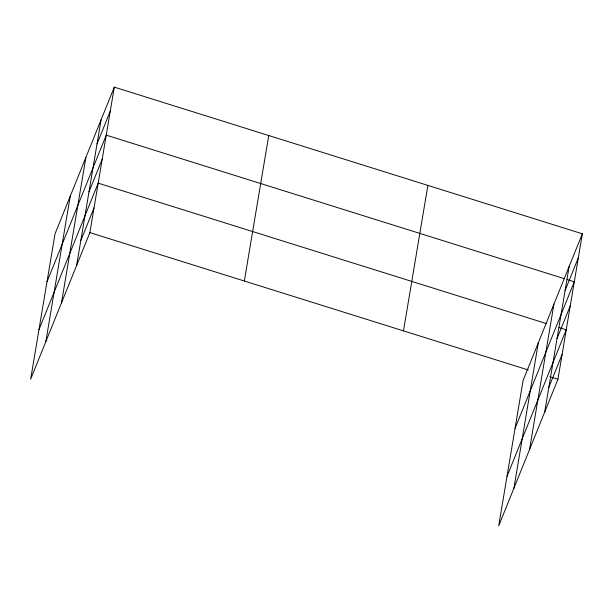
<?xml version="1.0" encoding="UTF-8"?>
<svg xmlns="http://www.w3.org/2000/svg" width="613" height="613" viewBox="0 0 613 613"><rect width="100%" height="100%" fill="white"/><g stroke="black" fill="none" stroke-linecap="round" stroke-linejoin="round"><path stroke-width="0.92" d="M45.829 341.633L70.242 196.152M61.469 302.929L85.881 157.449M76.648 265.36L101.061 119.88M114.294 87.13L55.063 233.722L30.65 379.202L89.881 232.611L114.294 87.13L582.35 233.798L557.937 379.278L498.706 525.87L523.119 380.389L582.35 233.798M244.334 281.007L268.755 135.527M403.477 330.874L427.889 185.394M513.886 488.3L538.298 342.82M529.525 449.597L553.937 304.117M544.704 412.028L569.117 266.548M97.03 143.886L110.263 111.137M47.009 281.735L106.241 135.136L564.412 278.708M88.977 191.892L102.21 159.142M38.948 329.74L98.18 183.149L546.482 323.618M80.793 240.625L94.027 207.876M565.086 290.547L578.32 257.797M515.066 428.403L574.289 281.804L567.109 279.551M557.033 338.56L570.266 305.81M507.005 476.408L566.236 329.809L559.048 327.564M548.85 387.293L562.083 354.544M89.881 232.611L528.299 369.991M549.853 376.742L557.937 379.278"/></g></svg>
